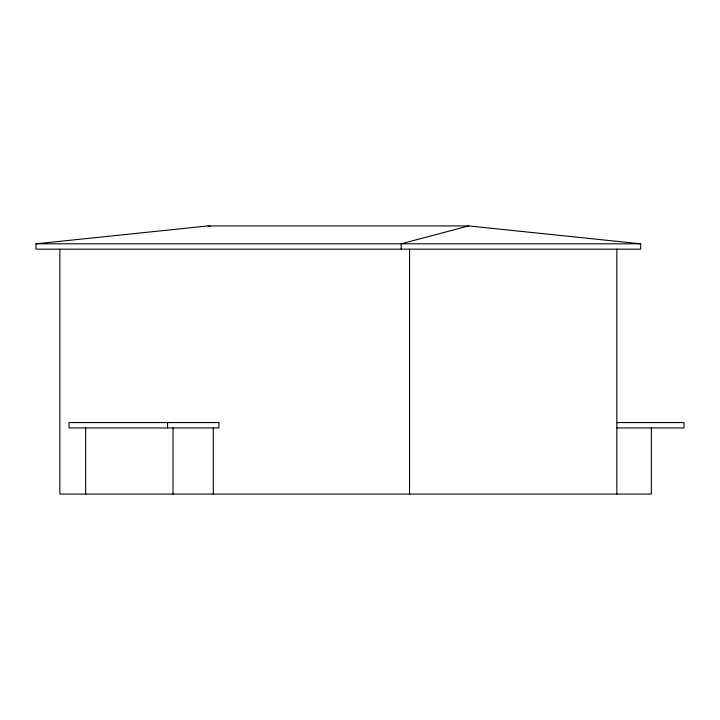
<?xml version="1.0" encoding="UTF-8"?>
<svg xmlns="http://www.w3.org/2000/svg" width="720" height="720" viewBox="0 0 720 720"><rect width="100%" height="100%" fill="white"/><g stroke="black" fill="none" stroke-linecap="round" stroke-linejoin="round"><path stroke-width="1.08" d="M468.684 225.927L208.017 225.927L36 243.801L36 249.165L640.701 249.165L640.701 243.801L468.684 225.927L401.193 243.801L401.193 249.165M36 243.801L640.701 243.801M616.563 422.568L684 422.568L684 427.932L616.572 427.932M208.017 225.927L210.159 226.494M651.357 427.932L651.357 494.073L59.859 494.073L59.859 249.165M616.842 249.165L616.842 494.073M409.563 249.165L409.563 494.073M213.273 427.932L213.273 494.073M173.007 427.932L173.007 494.073M167.562 422.568L167.562 427.932M85.671 427.932L85.671 494.073M218.889 422.568L68.994 422.568L68.994 427.932L218.889 427.932L218.889 422.568"/></g></svg>
